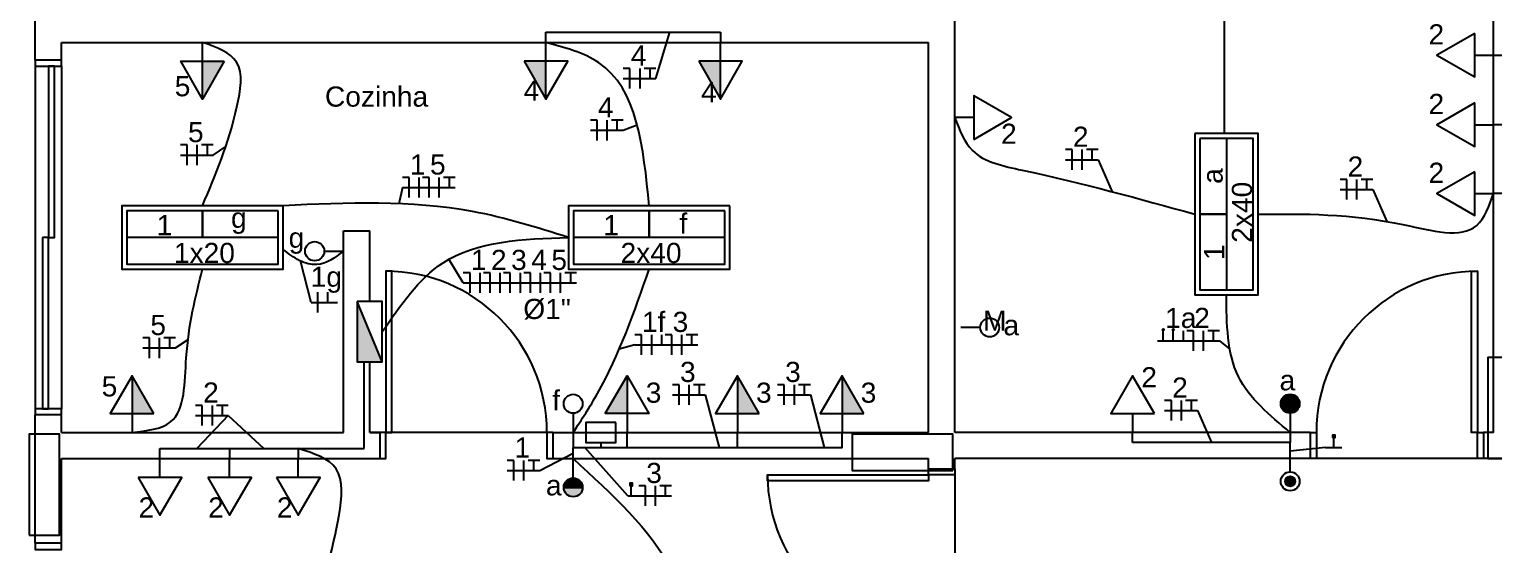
# Model space of a CAD drawing. Header units: millimetres. Extents: x 425 to 646, y 332 to 411.
# Drawn here: x 468 to 475.27, y 382.7 to 385.26 of the extents above; entities that cross this region are included whole.
import ezdxf
from ezdxf.enums import TextEntityAlignment as Align

# ---------------------------------------------------------------- set-up
doc = ezdxf.new("R2010")
doc.units = ezdxf.units.MM
for name, color, linetype in [('BASE', 7, 'Continuous'), ('Chamada', 7, 'Continuous'), ('E_LUMINO', 160, 'Continuous'), ('Elétrico', 5, 'Continuous'), ('Texto - Elétrica', 3, 'Continuous'), ('texto - elétrico', 3, 'Continuous')]:
    doc.layers.add(name, color=color, linetype=linetype)
doc.styles.add('ARIAL', font='arial.ttf')

msp = doc.modelspace()

# ---------------------------------------------------------------- hatches: boundary and pattern name
at = {"layer": 'Elétrico'}
for points in [[(468.85821, 384.9101), (468.96646, 385.0976), (468.85821, 385.0976)], [(470.56341, 384.9101), (470.56341, 385.0976), (470.45516, 385.0976)], [(471.42996, 384.9101), (471.42996, 385.0976), (471.32171, 385.0976)], [(469.62569, 383.90635), (469.62569, 383.60635), (469.75069, 383.60635)], [(468.50821, 383.53759), (468.50821, 383.3501), (468.61646, 383.3501)], [(470.85801, 383.3501), (470.96627, 383.3501), (470.96626, 383.53759)], [(471.51353, 383.53759), (471.51353, 383.3501), (471.62178, 383.3501)], [(472.03329, 383.53759), (472.03329, 383.3501), (472.14154, 383.3501)], [(474.48088, 383.231), (474.48088, 383.2435), (474.46838, 383.2435), (474.46838, 383.231)], [(474.28326, 383.01366, 1), (474.23326, 383.01366, 1)], [(470.74542, 382.98368), (470.65167, 382.98368, 1)], [(470.99236, 382.99136), (470.99236, 383.00386), (470.97986, 383.00386), (470.97986, 382.99136)]]:
    msp.add_hatch(color=256, dxfattribs=at).paths.add_polyline_path(points)
at = {"layer": 'Elétrico', "linetype": 'Continuous', "lineweight": -2}
for points in [[(474.21103, 383.39902), (474.25791, 383.39901), (474.25791, 383.44589), (474.25067, 383.44551), (474.23796, 383.44139), (474.23008, 383.43689), (474.22408, 383.43164), (474.21808, 383.42377), (474.21347, 383.41402), (474.21133, 383.40427), (474.21145, 383.39901)], [(474.21103, 383.39901), (474.25791, 383.39901), (474.25791, 383.35214), (474.25067, 383.35252), (474.23796, 383.35664), (474.23008, 383.36113), (474.22408, 383.36639), (474.21808, 383.37426), (474.21347, 383.38401), (474.21133, 383.39376), (474.21145, 383.39901)], [(474.30478, 383.39902), (474.25791, 383.39901), (474.25791, 383.44589), (474.26518, 383.44551), (474.2779, 383.44139), (474.28577, 383.43689), (474.29177, 383.43164), (474.29777, 383.42377), (474.30238, 383.41402), (474.30452, 383.40427), (474.30441, 383.39901)], [(474.30478, 383.39901), (474.25791, 383.39901), (474.25791, 383.35214), (474.26518, 383.35252), (474.2779, 383.35664), (474.28577, 383.36113), (474.29177, 383.36639), (474.29777, 383.37426), (474.30238, 383.38401), (474.30452, 383.39376), (474.30441, 383.39901)], [(470.65167, 382.98368), (470.69855, 382.98368), (470.69855, 383.03055), (470.69127, 383.03018), (470.67856, 383.02606), (470.67069, 383.02156), (470.66469, 383.01631), (470.65869, 383.00843), (470.65407, 382.99868), (470.65194, 382.98893), (470.65205, 382.98368)], [(470.74542, 382.98368), (470.69855, 382.98368), (470.69855, 383.03055), (470.70579, 383.03018), (470.7185, 383.02606), (470.72637, 383.02156), (470.73237, 383.01631), (470.73837, 383.00843), (470.74299, 382.99868), (470.74512, 382.98893), (470.74501, 382.98368)]]:
    msp.add_hatch(color=256, dxfattribs=at).paths.add_polyline_path(points)

# ---------------------------------------------------------------- linework, layer by layer
at = {"layer": 'BASE'}
for p, q in [((475.26827, 383.25635), (475.26827, 387.55635)), ((472.59322, 383.25635), (472.59322, 386.34635)), ((468.02823, 385.10385), (468.02823, 385.40885)), ((468.15821, 385.19135), (472.46324, 385.19135)), ((468.15821, 385.10385), (468.15821, 385.19135)), ((472.46324, 383.25635), (472.46324, 385.19135)), ((468.15821, 385.10385), (468.02823, 385.10385)), ((469.55821, 383.25635), (469.55821, 384.25635)), ((469.55821, 384.25635), (469.68819, 384.25635)), ((469.68819, 383.90635), (469.68819, 384.25635)), ((469.68819, 383.25635), (469.68819, 383.60635)), ((468.15821, 383.34385), (468.02823, 383.34385)), ((468.02823, 382.70635), (468.02823, 383.34385)), ((468.15821, 383.25635), (468.15821, 383.34385)), ((468.15821, 383.25635), (469.55821, 383.25635)), ((470.56817, 383.25635), (469.68819, 383.25635)), ((469.68819, 383.25635), (469.73819, 383.25635)), ((469.73819, 383.25635), (469.73819, 383.12634)), ((470.5982, 383.25635), (472.46324, 383.25635)), ((470.5982, 383.25635), (470.5982, 383.12634)), ((474.35826, 383.25635), (472.59322, 383.25635)), ((474.35826, 383.25635), (474.35826, 383.12634)), ((475.26827, 383.25635), (475.21827, 383.25635)), ((475.21827, 383.25635), (475.21827, 383.12634)), ((468.15821, 383.12634), (469.73819, 383.12634)), ((468.15821, 382.70635), (468.15821, 383.12634)), ((470.5982, 383.12634), (472.46324, 383.12634)), ((472.46324, 383.07634), (472.46324, 383.12634)), ((474.35826, 383.12634), (472.59322, 383.12634)), ((472.59322, 383.07634), (472.59322, 383.12634)), ((475.21827, 383.12634), (474.35826, 383.12634)), ((475.39825, 383.12634), (475.21827, 383.12634)), ((472.46324, 383.07634), (472.59322, 383.07634)), ((472.59322, 383.07634), (472.59322, 382.21635)), ((468.15821, 382.70635), (468.02823, 382.70635))]:
    msp.add_line(p, q, dxfattribs=at)
at = {"layer": 'BASE', "linetype": 'Continuous'}
for p, q in [((468.02823, 385.07384), (468.02823, 383.37384)), ((468.15821, 385.07384), (468.15821, 383.37384)), ((470.5982, 383.25635), (470.56817, 383.25635))]:
    msp.add_line(p, q, dxfattribs=at)
for points in [[(468.02823, 385.10385), (468.02823, 385.07384), (468.15821, 385.07384), (468.15821, 385.10385)], [(468.15821, 383.34385), (468.15821, 383.37384), (468.02823, 383.37384), (468.02823, 383.34385)], [(469.73819, 383.12634), (469.76817, 383.12634), (469.76817, 383.25635), (469.73819, 383.25635)], [(470.5982, 383.25635), (470.56817, 383.25635), (470.56817, 383.12634), (470.5982, 383.12634)], [(474.35826, 383.25635), (474.38829, 383.25635), (474.38829, 383.12634), (474.35826, 383.12634)], [(475.21827, 383.12634), (475.18829, 383.12634), (475.18829, 383.25635), (475.21827, 383.25635)], [(472.59322, 383.07634), (472.59322, 383.04634), (472.46324, 383.04634), (472.46324, 383.07634)], [(468.02823, 382.70635), (468.02823, 382.67634), (468.15821, 382.67634), (468.15821, 382.70635)]]:
    msp.add_lwpolyline(points, dxfattribs=at)
for points in [[(468.09322, 385.07384), (468.09322, 384.22384), (468.1232, 384.22384), (468.1232, 385.07384), (468.09322, 385.07384)], [(468.06324, 384.22384), (468.06324, 383.37384), (468.09322, 383.37384), (468.09322, 384.22384), (468.06324, 384.22384)], [(469.76817, 383.25635), (469.7982, 383.25635), (469.7982, 384.05635), (469.76817, 384.05635), (469.76817, 383.25635)], [(475.18829, 383.25635), (475.15826, 383.25635), (475.15826, 384.05635), (475.18829, 384.05635), (475.18829, 383.25635)], [(472.46324, 383.04634), (472.46324, 383.01635), (471.66324, 383.01635), (471.66324, 383.04634), (472.46324, 383.04634)]]:
    msp.add_lwpolyline(points, close=True, dxfattribs=at)
at = {"layer": 'BASE'}
for points in [[(475.23923, 383.12733), (475.31423, 383.12733), (475.38923, 383.12733), (475.38923, 383.37733), (475.38923, 383.62733), (475.31423, 383.62733), (475.23923, 383.62733), (475.23923, 383.37733), (475.23923, 383.12733)], [(467.99823, 382.74733), (468.02823, 382.74733), (468.14823, 382.74733), (468.14823, 383.24733), (468.02823, 383.24733), (467.99823, 383.24733), (467.99823, 382.74733)], [(472.58373, 383.06733), (472.58373, 383.15733), (472.58373, 383.24733), (472.33373, 383.24733), (472.08373, 383.24733), (472.08373, 383.15733), (472.08373, 383.06733), (472.33373, 383.06733), (472.58373, 383.06733)]]:
    msp.add_lwpolyline(points, close=True, dxfattribs=at)
at = {"layer": 'BASE', "linetype": 'Continuous'}
for centre, start, end in [((469.76817, 383.25635), 0, 90), ((475.18829, 383.25635), 90, 180), ((472.46324, 383.04634), 180, 270)]:
    msp.add_arc(centre, 0.8, start, end, dxfattribs=at)
at = {"layer": 'Chamada'}
for p, q in [((471.10956, 385.01221), (471.17897, 385.24135)), ((470.94635, 384.75532), (471.01575, 384.78283)), ((468.91138, 384.63258), (468.97326, 384.67426)), ((473.3047, 384.60938), (473.37411, 384.45078)), ((469.85049, 384.47186), (469.8331, 384.39086)), ((474.66855, 384.4615), (474.73795, 384.3029)), ((469.39739, 383.90149), (469.34446, 384.10697)), ((470.153, 383.9984), (470.08117, 384.11535)), ((468.72448, 383.67538), (468.78637, 383.71706)), ((471.00503, 383.69092), (470.92706, 383.66927)), ((473.9071, 383.71043), (473.9586, 383.66947)), ((471.35412, 383.44267), (471.42353, 383.18135)), ((471.876, 383.44267), (471.94541, 383.18134)), ((468.98637, 383.34041), (468.82946, 383.17634)), ((468.98637, 383.34041), (469.16328, 383.17634)), ((473.79759, 383.36495), (473.867, 383.20635)), ((470.96906, 382.94143), (470.75662, 383.18135)), ((474.43401, 383.18098), (474.2585, 383.16276)), ((470.53263, 383.06789), (470.6982, 383.15385))]:
    msp.add_line(p, q, dxfattribs=at)
at = {"layer": 'Chamada', "linetype": 'Continuous'}
for p, q in [((470.94706, 385.01221), (471.10956, 385.01221)), ((470.78385, 384.75532), (470.94635, 384.75532)), ((468.74889, 384.63258), (468.91138, 384.63258)), ((473.14221, 384.60938), (473.3047, 384.60938)), ((469.85049, 384.47186), (470.11298, 384.47186)), ((474.50605, 384.4615), (474.66855, 384.4615)), ((470.153, 383.9984), (470.7155, 383.9984)), ((469.39739, 383.90149), (469.52864, 383.90149)), ((468.56199, 383.67538), (468.72448, 383.67538)), ((471.00503, 383.69092), (471.31752, 383.69092)), ((473.59979, 383.71043), (473.9071, 383.71043)), ((471.19163, 383.44267), (471.35412, 383.44267)), ((471.71351, 383.44267), (471.876, 383.44267)), ((468.82388, 383.34041), (468.98637, 383.34041)), ((473.6351, 383.36495), (473.79759, 383.36495)), ((474.43401, 383.18098), (474.51526, 383.18098)), ((470.37014, 383.06789), (470.53263, 383.06789)), ((470.96906, 382.94143), (471.18648, 382.94143))]:
    msp.add_line(p, q, dxfattribs=at)
at = {"layer": 'E_LUMINO'}
for points in [[(473.78443, 384.73906), (473.78443, 383.93906), (474.09943, 383.93906), (474.09943, 384.73906)], [(473.80943, 384.71406), (473.80943, 383.96406), (474.07443, 383.96406), (474.07443, 384.71406)], [(469.25821, 384.38135), (468.45821, 384.38135), (468.45821, 384.06635), (469.25821, 384.06635)], [(469.23321, 384.35635), (468.48321, 384.35635), (468.48321, 384.09135), (469.23321, 384.09135)], [(471.47571, 384.38135), (470.67571, 384.38135), (470.67571, 384.06635), (471.47571, 384.06635)], [(471.45071, 384.35635), (470.70071, 384.35635), (470.70071, 384.09135), (471.45071, 384.09135)]]:
    msp.add_lwpolyline(points, close=True, dxfattribs=at)
for points in [[(473.94193, 384.71406), (473.94193, 384.33906), (473.80943, 384.33906), (473.94193, 384.33906), (473.94193, 383.96406)], [(469.23321, 384.22385), (468.85821, 384.22385), (468.85821, 384.35635), (468.85821, 384.22385), (468.48321, 384.22385)], [(471.45071, 384.22385), (471.07571, 384.22385), (471.07571, 384.35635), (471.07571, 384.22385), (470.70071, 384.22385)]]:
    msp.add_lwpolyline(points, dxfattribs=at)
at = {"layer": 'Elétrico'}
for p, q in [((470.56341, 385.19135), (470.56341, 385.24135)), ((470.56341, 385.24135), (471.42996, 385.24135)), ((471.42996, 385.24135), (471.42996, 385.19135)), ((475.26827, 385.128), (475.31827, 385.128)), ((475.31827, 384.78258), (475.26827, 384.78258)), ((475.31827, 384.44119), (475.26827, 384.44119)), ((469.75069, 383.60635), (469.62569, 383.90635)), ((469.66069, 383.17634), (469.66069, 383.60635)), ((470.69889, 383.25635), (470.69889, 383.18135)), ((470.96627, 383.18135), (470.96627, 383.25635)), ((473.47574, 383.20635), (473.47574, 383.25635)), ((474.25826, 383.25635), (474.25826, 383.20635)), ((468.64716, 383.12634), (468.64716, 383.17634)), ((468.64716, 383.17634), (468.99258, 383.17634)), ((468.99258, 383.17634), (468.99258, 383.12723)), ((468.99258, 383.17634), (469.33397, 383.17634)), ((469.33397, 383.17634), (469.33397, 383.12723)), ((469.33397, 383.17634), (469.62569, 383.17634)), ((469.62569, 383.17634), (469.66069, 383.17634)), ((470.6982, 383.12634), (470.6982, 383.18135)), ((470.69889, 383.18135), (470.96627, 383.18135)), ((470.83578, 383.20635), (470.83578, 383.18135)), ((474.25826, 383.20635), (473.47574, 383.20635))]:
    msp.add_line(p, q, dxfattribs=at)
at = {"layer": 'Elétrico', "linetype": 'Continuous'}
for p, q in [((468.85821, 384.9101), (468.85821, 385.19135)), ((470.56341, 384.9101), (470.56341, 385.19135)), ((471.42996, 384.9101), (471.42996, 385.19135)), ((475.17452, 385.128), (475.26827, 385.128)), ((470.98039, 385.06221), (470.94706, 385.06221)), ((470.98039, 384.96221), (470.98039, 385.06221)), ((471.03039, 384.96221), (471.03039, 385.06221)), ((471.10956, 385.06221), (471.05123, 385.06221)), ((471.08039, 385.01221), (471.08039, 385.06221)), ((470.81718, 384.80532), (470.78385, 384.80532)), ((470.81718, 384.70532), (470.81718, 384.80532)), ((470.86718, 384.70532), (470.86718, 384.80532)), ((470.94635, 384.80532), (470.88802, 384.80532)), ((470.91718, 384.75532), (470.91718, 384.80532)), ((472.68697, 384.81819), (472.59322, 384.81819)), ((475.17452, 384.78258), (475.26827, 384.78258)), ((468.78222, 384.68258), (468.74889, 384.68258)), ((468.78222, 384.58258), (468.78222, 384.68258)), ((468.83222, 384.58258), (468.83222, 384.68258)), ((468.91138, 384.68258), (468.85305, 384.68258)), ((468.88222, 384.63258), (468.88222, 384.68258)), ((473.17554, 384.65938), (473.14221, 384.65938)), ((473.17554, 384.55938), (473.17554, 384.65938)), ((473.22554, 384.55938), (473.22554, 384.65938)), ((473.3047, 384.65938), (473.24638, 384.65938)), ((473.27554, 384.60938), (473.27554, 384.65938)), ((469.88382, 384.52186), (469.85049, 384.52186)), ((469.88382, 384.42186), (469.88382, 384.52186)), ((469.93382, 384.42186), (469.93382, 384.52186)), ((469.98382, 384.52186), (469.95049, 384.52186)), ((469.98382, 384.42186), (469.98382, 384.52186)), ((470.03382, 384.42186), (470.03382, 384.52186)), ((470.11298, 384.52186), (470.05465, 384.52186)), ((470.08382, 384.47186), (470.08382, 384.52186)), ((474.53938, 384.5115), (474.50605, 384.5115)), ((474.53938, 384.4115), (474.53938, 384.5115)), ((474.58938, 384.4115), (474.58938, 384.5115)), ((474.66855, 384.5115), (474.61022, 384.5115)), ((474.63938, 384.4615), (474.63938, 384.5115)), ((475.17452, 384.44119), (475.26827, 384.44119)), ((470.18633, 384.0484), (470.153, 384.0484)), ((470.18633, 383.9484), (470.18633, 384.0484)), ((470.23633, 383.9484), (470.23633, 384.0484)), ((470.28633, 384.0484), (470.253, 384.0484)), ((470.28633, 383.9484), (470.28633, 384.0484)), ((470.33633, 383.9484), (470.33633, 384.0484)), ((470.38633, 384.0484), (470.353, 384.0484)), ((470.38633, 383.9484), (470.38633, 384.0484)), ((470.43633, 383.9484), (470.43633, 384.0484)), ((470.48633, 384.0484), (470.453, 384.0484)), ((470.48633, 383.9484), (470.48633, 384.0484)), ((470.53633, 383.9484), (470.53633, 384.0484)), ((470.58633, 384.0484), (470.553, 384.0484)), ((470.58633, 383.9484), (470.58633, 384.0484)), ((470.63633, 383.9484), (470.63633, 384.0484)), ((470.7155, 384.0484), (470.65717, 384.0484)), ((470.68633, 383.9984), (470.68633, 384.0484)), ((469.43072, 383.85149), (469.43072, 383.95149)), ((469.48072, 383.90149), (469.48072, 383.95149)), ((471.03836, 383.74092), (471.00503, 383.74092)), ((471.03836, 383.64092), (471.03836, 383.74092)), ((471.08836, 383.64092), (471.08836, 383.74092)), ((471.13836, 383.69092), (471.13836, 383.74092)), ((471.18836, 383.74092), (471.15503, 383.74092)), ((471.18836, 383.64092), (471.18836, 383.74092)), ((471.23836, 383.64092), (471.23836, 383.74092)), ((471.31752, 383.74092), (471.25919, 383.74092)), ((471.28836, 383.69092), (471.28836, 383.74092)), ((473.62794, 383.71043), (473.62794, 383.76045)), ((473.67794, 383.7104), (473.67794, 383.76043)), ((473.72794, 383.7104), (473.72794, 383.76043)), ((473.77794, 383.76043), (473.74461, 383.76043)), ((473.77794, 383.66043), (473.77794, 383.76043)), ((473.82794, 383.66043), (473.82794, 383.76043)), ((473.9071, 383.76043), (473.84877, 383.76043)), ((473.87794, 383.71043), (473.87794, 383.76043)), ((468.59532, 383.72538), (468.56199, 383.72538)), ((468.59532, 383.62538), (468.59532, 383.72538)), ((468.64532, 383.62538), (468.64532, 383.72538)), ((468.72448, 383.72538), (468.66616, 383.72538)), ((468.69532, 383.67538), (468.69532, 383.72538)), ((468.50821, 383.53759), (468.50821, 383.25635)), ((470.96626, 383.53759), (470.96627, 383.25635)), ((471.51353, 383.53759), (471.51353, 383.25635)), ((472.03329, 383.53759), (472.03329, 383.25635)), ((471.22496, 383.49267), (471.19163, 383.49267)), ((471.22496, 383.39267), (471.22496, 383.49267)), ((471.27496, 383.39267), (471.27496, 383.49267)), ((471.35412, 383.49267), (471.29579, 383.49267)), ((471.32496, 383.44267), (471.32496, 383.49267)), ((471.74684, 383.49267), (471.71351, 383.49267)), ((471.74684, 383.39267), (471.74684, 383.49267)), ((471.79684, 383.39267), (471.79684, 383.49267)), ((471.876, 383.49267), (471.81767, 383.49267)), ((471.84684, 383.44267), (471.84684, 383.49267)), ((468.85721, 383.39041), (468.82388, 383.39041)), ((468.85721, 383.29041), (468.85721, 383.39041)), ((468.90721, 383.29041), (468.90721, 383.39041)), ((468.98637, 383.39041), (468.92805, 383.39041)), ((468.95721, 383.34041), (468.95721, 383.39041)), ((473.66843, 383.41495), (473.6351, 383.41495)), ((473.66843, 383.31495), (473.66843, 383.41495)), ((473.71843, 383.31495), (473.71843, 383.41495)), ((473.79759, 383.41495), (473.73926, 383.41495)), ((473.76843, 383.36495), (473.76843, 383.41495)), ((473.47574, 383.3501), (473.47574, 383.25635)), ((474.47463, 383.18098), (474.47463, 383.231)), ((468.64716, 383.03349), (468.64716, 383.12723)), ((468.99258, 383.03349), (468.99258, 383.12723)), ((469.33397, 383.03349), (469.33397, 383.12723)), ((470.40347, 383.11789), (470.37014, 383.11789)), ((470.40347, 383.01789), (470.40347, 383.11789)), ((470.45347, 383.01789), (470.45347, 383.11789)), ((470.53263, 383.11789), (470.4743, 383.11789)), ((470.50347, 383.06789), (470.50347, 383.11789)), ((470.98611, 382.94134), (470.98611, 382.99136)), ((471.05731, 382.99143), (471.02398, 382.99143)), ((471.05731, 382.89143), (471.05731, 382.99143)), ((471.10731, 382.89143), (471.10731, 382.99143)), ((471.18648, 382.99143), (471.12815, 382.99143)), ((471.15731, 382.94143), (471.15731, 382.99143))]:
    msp.add_line(p, q, dxfattribs=at)
at = {"layer": 'Elétrico', "linetype": 'Continuous', "lineweight": -2}
for p, q in [((469.46242, 384.156), (469.55821, 384.15635)), ((472.71963, 383.77698), (472.62384, 383.77733)), ((474.30478, 383.39901), (474.21103, 383.39901)), ((470.69854, 383.35214), (470.69889, 383.25635)), ((474.25791, 383.35214), (474.25826, 383.25635)), ((474.25826, 383.06053), (474.25861, 383.20632)), ((470.69855, 383.03055), (470.6982, 383.12634)), ((470.65167, 382.98368), (470.74542, 382.98368))]:
    msp.add_line(p, q, dxfattribs=at)
at = {"layer": 'Elétrico', "linetype": 'Continuous'}
for points in [[(475.17452, 385.23625), (474.98702, 385.128), (475.17452, 385.01975), (475.17452, 385.23625, 1.7320254)], [(468.96646, 385.0976), (468.85821, 384.9101), (468.74996, 385.0976), (468.96646, 385.0976, -1.7320254)], [(470.45516, 385.0976), (470.56341, 384.9101), (470.67166, 385.0976), (470.45516, 385.0976, 1.7320254)], [(471.32171, 385.0976), (471.42996, 384.9101), (471.53821, 385.0976), (471.32171, 385.0976, 1.7320254)], [(472.68697, 384.70994), (472.87446, 384.81819), (472.68697, 384.92644), (472.68697, 384.70994, 1.7320254)], [(475.17452, 384.89083), (474.98702, 384.78258), (475.17452, 384.67432), (475.17452, 384.89083, 1.7320254)], [(475.17452, 384.54945), (474.98702, 384.4412), (475.17452, 384.33294), (475.17452, 384.54945, 1.7320254)], [(468.61646, 383.3501), (468.50821, 383.53759), (468.39996, 383.3501), (468.61646, 383.3501, 1.7320254)], [(470.85801, 383.3501), (470.96626, 383.53759), (471.07452, 383.3501), (470.85801, 383.3501, -1.7320254)], [(471.62178, 383.3501), (471.51353, 383.53759), (471.40528, 383.3501), (471.62178, 383.3501, 1.7320254)], [(472.14154, 383.3501), (472.03329, 383.53759), (471.92504, 383.3501), (472.14154, 383.3501, 1.7320254)], [(473.58399, 383.3501), (473.47574, 383.53759), (473.36749, 383.3501), (473.58399, 383.3501, 1.7320254)], [(468.5389, 383.03348), (468.64715, 382.84599), (468.75541, 383.03349), (468.5389, 383.03348, 1.7320254)], [(468.88433, 383.03348), (468.99258, 382.84599), (469.10084, 383.03349), (468.88433, 383.03348, 1.7320254)], [(469.22571, 383.03348), (469.33396, 382.84599), (469.44222, 383.03349), (469.22571, 383.03348, 1.7320254)]]:
    msp.add_lwpolyline(points, format="xyb", dxfattribs=at)
at = {"layer": 'Elétrico'}
for points in [[(469.62569, 383.90635), (469.62569, 383.60635), (469.75069, 383.60635), (469.75069, 383.90635)], [(470.91078, 383.30635), (470.76078, 383.30635), (470.76078, 383.20635), (470.91078, 383.20635)], [(474.46838, 383.231), (474.48088, 383.231), (474.48088, 383.2435), (474.46838, 383.2435)], [(470.97986, 382.99136), (470.99236, 382.99136), (470.99236, 383.00386), (470.97986, 383.00386)]]:
    msp.add_lwpolyline(points, close=True, dxfattribs=at)
for points in [[(470.96627, 383.18135), (471.51353, 383.18135), (471.51353, 383.25635)], [(471.51353, 383.18134), (472.03329, 383.18134), (472.03329, 383.25634)]]:
    msp.add_lwpolyline(points, dxfattribs=at)
at = {"layer": 'Elétrico', "linetype": 'Continuous', "lineweight": -2}
for centre, radius in [((469.41505, 384.15548), 0.04738), ((472.76651, 383.77698), 0.04687), ((470.6982, 383.39867), 0.04688), ((474.25791, 383.39901), 0.04687), ((470.69855, 382.98368), 0.04687), ((474.25826, 383.01366), 0.04687), ((474.25826, 383.01366), 0.025)]:
    msp.add_circle(centre, radius, dxfattribs=at)
at = {"layer": 'Elétrico', "linetype": 'Continuous'}
for centre in [(473.62794, 383.76668), (473.67794, 383.76668)]:
    msp.add_circle(centre, 0.00313, dxfattribs=at)
at = {"layer": 'Elétrico'}
for points in [[(473.93122, 386.10547), (473.93122, 384.73906)], [(468.85821, 384.38135), (469.02926, 384.87172), (469.02695, 385.09317), (468.85821, 385.19135)], [(471.07571, 384.38135), (470.8241, 385.09193), (470.56341, 385.19135)], [(472.59322, 384.81819), (472.68126, 384.6551), (472.927, 384.5578), (473.78443, 384.33906)], [(470.67571, 384.22385), (470.19926, 384.35226), (469.25821, 384.38135)], [(474.09943, 384.33906), (474.82546, 384.28617), (475.18455, 384.28358), (475.26827, 384.44119)], [(469.75069, 383.75635), (470.05236, 384.09782), (470.67571, 384.22385)], [(469.55821, 384.15635), (469.42616, 384.08911), (469.34138, 384.10842), (469.25821, 384.16419)], [(468.50821, 383.25635), (468.69927, 383.30832), (468.77767, 383.62688), (468.85821, 384.06635)], [(470.69889, 383.25635), (470.81903, 383.44944), (471.07571, 384.06635)], [(474.25826, 383.25635), (474.00181, 383.53312), (473.94193, 383.93906)], [(469.23447, 381.88384), (469.39762, 382.34618), (469.53637, 382.8481), (469.52215, 383.07532), (469.33397, 383.17634)], [(470.6982, 383.12634), (471.19511, 382.56443), (471.38698, 381.88384)]]:
    msp.add_spline(points, degree=3, dxfattribs=at)

# ---------------------------------------------------------------- texts
at = {"layer": 'Texto - Elétrica', "linetype": 'Continuous', "style": 'ARIAL'}
for s, p in [('4', (470.98432, 385.07617)), ('4', (470.82111, 384.81928)), ('5', (468.78614, 384.69654)), ('2', (473.17946, 384.67335)), ('1', (469.88774, 384.53582)), ('5', (469.98774, 384.53582)), ('2', (474.54331, 384.52546)), ('1', (470.19026, 384.06236)), ('2', (470.29026, 384.06236)), ('3', (470.39026, 384.06236)), ('4', (470.49026, 384.06236)), ('5', (470.59026, 384.06236)), ('1g', (469.39532, 383.97874)), ('%%c1"', (470.45095, 383.81896)), ('5', (468.59924, 383.73935)), ('1f', (471.03967, 383.75488)), ('3', (471.19228, 383.75488)), ('1a', (473.63738, 383.77439)), ('2', (473.78186, 383.77439)), ('3', (471.22888, 383.50664)), ('3', (471.75076, 383.50663)), ('2', (473.67235, 383.42891)), ('2', (468.86113, 383.40437)), ('1', (470.40739, 383.13185)), ('3', (471.06124, 383.00539))]:
    msp.add_text(s, height=0.1, dxfattribs=at).set_placement(p)
at = {"layer": 'texto - elétrico', "linetype": 'Continuous', "lineweight": -2, "style": 'ARIAL'}
for s, p in [('2', (474.94512, 385.15143)), ('5', (468.72033, 384.89414)), ('4', (470.45239, 384.87228)), ('4', (471.33322, 384.86412)), ('2', (474.94512, 384.80601)), ('2', (472.82275, 384.6582)), ('2', (474.94512, 384.46463)), ('1', (468.63072, 384.20485)), ('g', (468.99994, 384.24114)), ('1', (470.84822, 384.20485)), ('f', (471.22594, 384.21285)), ('g', (469.28593, 384.14222)), ('1x20', (468.7163, 384.06685)), ('2x40', (470.93381, 384.06685)), ('M', (472.7335, 383.73052)), ('a', (472.83497, 383.70835)), ('5', (468.35754, 383.40498)), ('2', (473.5192, 383.45015)), ('a', (474.20555, 383.43499)), ('f', (470.59458, 383.33581)), ('3', (471.05892, 383.37369)), ('3', (471.6062, 383.37369)), ('3', (472.12595, 383.37369)), ('a', (470.5633, 382.91386)), ('2', (468.54081, 382.80409)), ('2', (468.88624, 382.80409)), ('2', (469.22762, 382.80409))]:
    msp.add_text(s, height=0.1, dxfattribs=at).set_placement(p, align=Align.BOTTOM_LEFT)
at = {"layer": 'texto - elétrico', "style": 'ARIAL'}
msp.add_text('Cozinha', height=0.1, dxfattribs=at).set_placement((469.72235, 384.84272), align=Align.BOTTOM_CENTER)
at = {"layer": 'texto - elétrico', "linetype": 'Continuous', "lineweight": -2, "style": 'ARIAL'}
for s, p in [('a', (473.95292, 384.48929)), ('2x40', (474.09892, 384.19715)), ('1', (473.96092, 384.11157))]:
    msp.add_text(s, height=0.1, rotation=90, dxfattribs=at).set_placement(p, align=Align.BOTTOM_LEFT)

doc.saveas('drawing.dxf')
